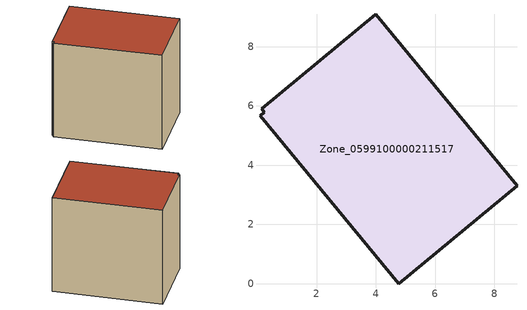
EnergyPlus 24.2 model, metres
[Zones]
Zone_0599100000211517
 floor ground (C_G): 0.15,5.9 3.99,9.09 8.76,3.31 4.77,0 0.09,5.67 0.24,5.79 z0
 wall outside (C_F): 8.76,3.31 3.99,9.09 0.15,5.9 0.24,5.79 0.09,5.67 4.77,0 8.76,3.31 z0:7.03
 roof outside (C_R): 3.99,9.09 0.15,5.9 0.24,5.79 0.09,5.67 4.77,0 8.76,3.31 z7.03
[BUILDING]
Pand.0599100000211517: North Axis=0; Terrain=City; Loads Convergence Tolerance Value=0.04; Temperature Convergence Tolerance Value=0.4; Solar Distribution=FullExterior; Maximum Number of Warmup Days=25; Minimum Number of Warmup Days=1
[Site:Location]
Rotterdam.The.Hague.AP_ZH_NLD Design_Conditions: Latitude=51.96; Longitude=4.45; Time Zone=1; Elevation=-4.5
[SITE:GROUNDTEMPERATURE:BUILDINGSURFACE]
18, 18, 18, 18, 18, 18, 18, 18, 18, 18, 18, 18
[MATERIAL] Thermal Absorptance=0.9; Solar Absorptance=0.7; Visible Absorptance=0.7
Name | Roughness | Thickness | Conductivity | Density | Specific Heat
G.TI.1946 | MediumSmooth | 0.15 | 1 | 540 | 1210
F.TI.1946 | Rough | 0.3 | 0.857143 | 1920 | 840
R.TI.1946 | MediumRough | 0.2 | 0.1 | 1500 | 1000
[CONSTRUCTION]
C_G: G.TI.1946
C_F: F.TI.1946
C_R: R.TI.1946
[ZONE]
Zone_0599100000211517: Type=1; Multiplier=1; Ceiling Height=Autocalculate; Volume=Autocalculate; Floor Area=autocalculate; Part of Total Floor Area=Yes
[ZONEINFILTRATION:DESIGNFLOWRATE]
Infil_Zone_0599100000211517: Zone or ZoneList or Space or SpaceList=Zone_0599100000211517; Schedule=AlwaysOn; Design Flow Rate Calculation Method=Flow/Area; Flow Rate per Floor Area=0.003; Constant Term Coefficient=1; Temperature Term Coefficient=0; Velocity Term Coefficient=0; Velocity Squared Term Coefficient=0
[HVACTEMPLATE:ZONE:IDEALLOADSAIRSYSTEM]
Zone_0599100000211517: Maximum Heating Supply Air Temperature=50; Minimum Cooling Supply Air Temperature=13; Maximum Heating Supply Air Humidity Ratio=0.0156; Minimum Cooling Supply Air Humidity Ratio=0.0077; Heating Limit=NoLimit; Cooling Limit=NoLimit; Dehumidification Control Type=ConstantSensibleHeatRatio; Cooling Sensible Heat Ratio=0.7; Dehumidification Setpoint=60; Humidification Control Type=None; Humidification Setpoint=30; Outdoor Air Method=None; Outdoor Air Flow Rate per Person=0.00944; Outdoor Air Flow Rate per Zone Floor Area=0; Outdoor Air Flow Rate per Zone=0; Demand Controlled Ventilation Type=None; Outdoor Air Economizer Type=NoEconomizer; Heat Recovery Type=None; Sensible Heat Recovery Effectiveness=0.7; Latent Heat Recovery Effectiveness=0.65
[ZONECONTROL:THERMOSTAT]
ThermostatControl_Zone_0599100000211517: Zone or ZoneList=Zone_0599100000211517; Control Type Schedule=DualSetpointControlType; Control 1=Thermostat_Zone_0599100000211517; Temperature Difference Between Cutout And Setpoint=0
[THERMOSTATSETPOINT:DUALSETPOINT]
Thermostat_Zone_0599100000211517: Heating Setpoint Temperature Schedule=HeatingSetpoint_Zone_0599100000211517; Cooling Setpoint Temperature Schedule=CoolingSetpoint_Zone_0599100000211517
[SCHEDULE:COMPACT]
HeatingSetpoint_Zone_0599100000211517: Through: 12/31, For: AllDays, Until: 24:00, 21
CoolingSetpoint_Zone_0599100000211517: Through: 12/31, For: AllDays, Until: 24:00, 24
DualSetpointControlType: Through: 12/31, For: AllDays, Until: 24:00, 4
AlwaysOn: Through: 12/31, For: AllDays, Until: 24:00, 1
